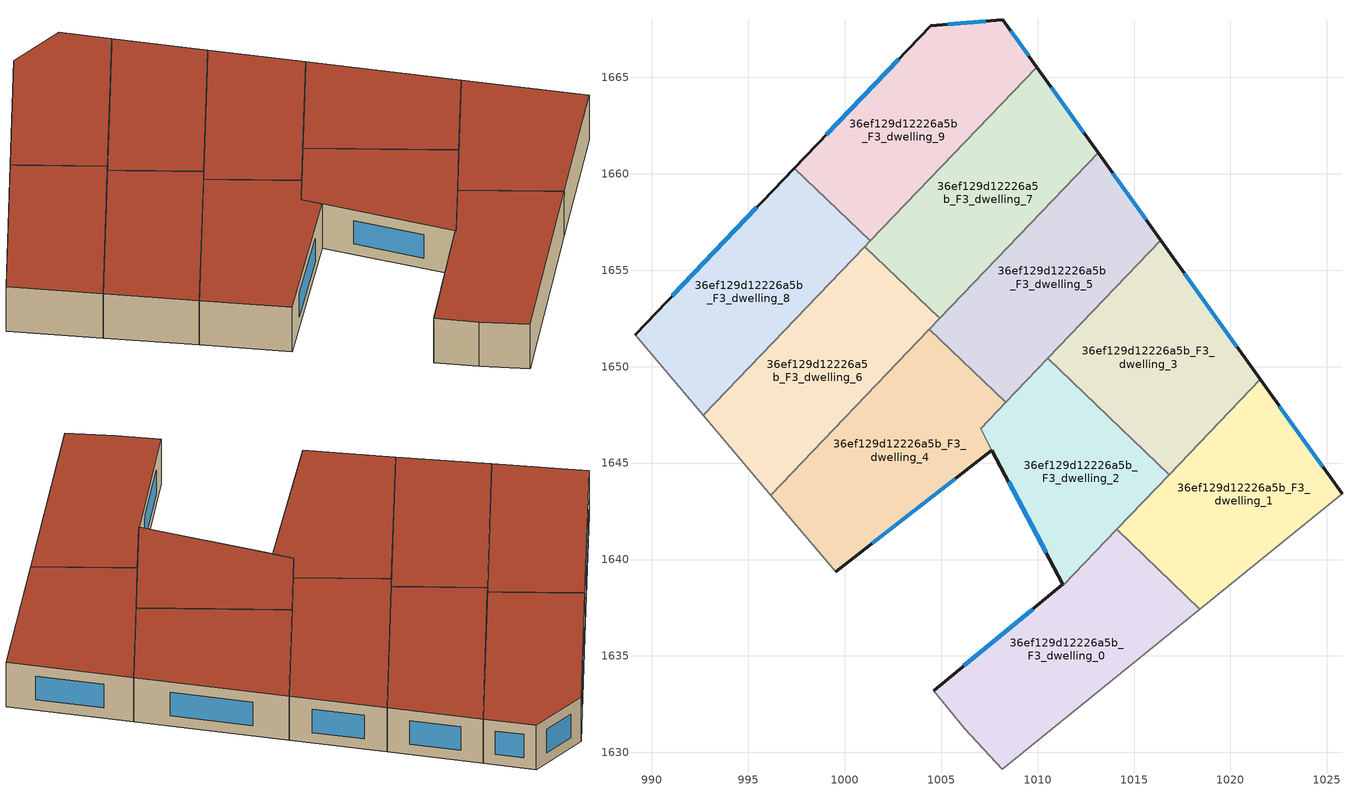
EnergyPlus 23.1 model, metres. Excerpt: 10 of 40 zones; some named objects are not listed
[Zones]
36ef129d12226a5b_F3_dwelling_0
 floor to 36ef129d12226a5b_F2_dwelling_0 (EU_floor_Construction): 1018.41,1637.43 1008.17,1629.12 1006.23,1631.22 1004.61,1633.2 1011.31,1638.72 1011.34,1638.67 1014.1,1641.56 z9
 wall outside (EU_wall_Construction): 1011.31,1638.72 1004.61,1633.2 z9:12
 wall adiabatic (EU_wall_Construction): 1004.61,1633.2 1006.23,1631.22 1008.17,1629.12 1018.41,1637.43 z9:12
 wall to 36ef129d12226a5b_F3_dwelling_1 (EU_wall_Construction): 1018.41,1637.43 1014.1,1641.56 z9:12
 wall to 36ef129d12226a5b_F3_dwelling_2 (EU_wall_Construction): 1014.1,1641.56 1011.34,1638.67 1011.31,1638.72 z9:12
 window (EU_Window_Construction): 1009.74,1637.43 1006.18,1634.5 z9.7:11.3
 roof outside (EU_roof_Construction): 1018.41,1637.43 1014.1,1641.56 1011.34,1638.67 1011.31,1638.72 1004.61,1633.2 1006.23,1631.22 1008.17,1629.12 z12
36ef129d12226a5b_F3_dwelling_1
 floor to 36ef129d12226a5b_F2_dwelling_1 (EU_floor_Construction): 1021.54,1649.34 1025.78,1643.41 1018.41,1637.43 1014.1,1641.56 z9
 wall outside (EU_wall_Construction): 1025.78,1643.41 1021.54,1649.34 z9:12
 wall adiabatic (EU_wall_Construction): 1018.41,1637.43 1025.78,1643.41 z9:12
 wall to 36ef129d12226a5b_F3_dwelling_3 (EU_wall_Construction): 1021.54,1649.34 1016.82,1644.4 z9:12
 wall to 36ef129d12226a5b_F3_dwelling_2 (EU_wall_Construction): 1016.82,1644.4 1014.1,1641.56 z9:12
 window (EU_Window_Construction): 1024.79,1644.8 1022.54,1647.95 z9.7:11.3
 roof outside (EU_roof_Construction): 1025.78,1643.41 1021.54,1649.34 1014.1,1641.56 1018.41,1637.43 z12
36ef129d12226a5b_F3_dwelling_2
 floor to 36ef129d12226a5b_F2_dwelling_2 (EU_floor_Construction): 1016.82,1644.4 1011.34,1638.67 1011.31,1638.73 1007.04,1646.79 1010.53,1650.43 z9
 wall outside (EU_wall_Construction): 1007.63,1645.67 1011.31,1638.73 z9:12
 wall to 36ef129d12226a5b_F3_dwelling_3 (EU_wall_Construction): 1016.82,1644.4 1010.53,1650.43 z9:12
 wall to 36ef129d12226a5b_F3_dwelling_5 (EU_wall_Construction): 1010.53,1650.43 1008.35,1648.15 z9:12
 wall to 36ef129d12226a5b_F3_dwelling_4 (EU_wall_Construction): 1007.04,1646.78 1007.63,1645.67 / 1008.35,1648.15 1007.04,1646.79 z9:12
 window (EU_Window_Construction): 1008.49,1644.04 1010.44,1640.36 z9.7:11.3
 roof outside (EU_roof_Construction): 1011.34,1638.67 1016.82,1644.4 1010.53,1650.43 1007.04,1646.79 1011.31,1638.73 z12
36ef129d12226a5b_F3_dwelling_3
 floor to 36ef129d12226a5b_F2_dwelling_3 (EU_floor_Construction): 1016.38,1656.54 1021.54,1649.34 1016.82,1644.4 1010.53,1650.43 z9
 wall outside (EU_wall_Construction): 1021.54,1649.34 1016.38,1656.54 z9:12
 wall to 36ef129d12226a5b_F3_dwelling_5 (EU_wall_Construction): 1016.38,1656.54 1010.53,1650.43 z9:12
 window (EU_Window_Construction): 1020.33,1651.03 1017.59,1654.85 z9.7:11.3
 roof outside (EU_roof_Construction): 1016.82,1644.4 1021.54,1649.34 1016.38,1656.54 1010.53,1650.43 z12
36ef129d12226a5b_F3_dwelling_4
 floor to 36ef129d12226a5b_F2_dwelling_4 (EU_floor_Construction): 1008.35,1648.15 1007.04,1646.78 1007.63,1645.67 999.53,1639.35 996.15,1643.34 1004.38,1651.94 z9
 wall outside (EU_wall_Construction): 999.53,1639.35 1007.63,1645.67 z9:12
 wall adiabatic (EU_wall_Construction): 996.15,1643.34 999.53,1639.35 z9:12
 wall to 36ef129d12226a5b_F3_dwelling_5 (EU_wall_Construction): 1008.35,1648.15 1004.38,1651.94 z9:12
 wall to 36ef129d12226a5b_F3_dwelling_6 (EU_wall_Construction): 1004.38,1651.94 996.15,1643.34 z9:12
 window (EU_Window_Construction): 1001.43,1640.84 1005.73,1644.18 z9.7:11.3
 roof outside (EU_roof_Construction): 1007.63,1645.67 1007.04,1646.78 1008.35,1648.15 1004.38,1651.94 996.15,1643.34 999.53,1639.35 z12
36ef129d12226a5b_F3_dwelling_5
 floor to 36ef129d12226a5b_F2_dwelling_5 (EU_floor_Construction): 1013.13,1661.09 1016.38,1656.54 1008.35,1648.15 1004.38,1651.94 z9
 wall outside (EU_wall_Construction): 1016.38,1656.54 1013.13,1661.09 z9:12
 wall to 36ef129d12226a5b_F3_dwelling_7 (EU_wall_Construction): 1013.13,1661.09 1004.91,1652.5 z9:12
 wall to 36ef129d12226a5b_F3_dwelling_6 (EU_wall_Construction): 1004.91,1652.5 1004.38,1651.94 z9:12
 window (EU_Window_Construction): 1015.62,1657.61 1013.9,1660.02 z9.7:11.3
 roof outside (EU_roof_Construction): 1008.35,1648.15 1016.38,1656.54 1013.13,1661.09 1004.38,1651.94 z12
36ef129d12226a5b_F3_dwelling_6
 floor to 36ef129d12226a5b_F2_dwelling_6 (EU_floor_Construction): 1004.91,1652.5 996.15,1643.34 992.66,1647.47 1001.03,1656.22 z9
 wall adiabatic (EU_wall_Construction): 992.66,1647.47 996.15,1643.34 z9:12
 wall to 36ef129d12226a5b_F3_dwelling_7 (EU_wall_Construction): 1004.91,1652.5 1001.03,1656.22 z9:12
 wall to 36ef129d12226a5b_F3_dwelling_8 (EU_wall_Construction): 1001.03,1656.22 992.66,1647.47 z9:12
 roof outside (EU_roof_Construction): 996.15,1643.34 1004.91,1652.5 1001.03,1656.22 992.66,1647.47 z12
36ef129d12226a5b_F3_dwelling_7
 floor to 36ef129d12226a5b_F2_dwelling_7 (EU_floor_Construction): 1009.95,1665.54 1013.13,1661.09 1004.91,1652.5 1001.03,1656.22 z9
 wall outside (EU_wall_Construction): 1013.13,1661.09 1009.95,1665.54 z9:12
 wall to 36ef129d12226a5b_F3_dwelling_9 (EU_wall_Construction): 1009.95,1665.54 1001.32,1656.52 z9:12
 wall to 36ef129d12226a5b_F3_dwelling_8 (EU_wall_Construction): 1001.32,1656.52 1001.03,1656.22 z9:12
 window (EU_Window_Construction): 1012.38,1662.13 1010.7,1664.49 z9.7:11.3
 roof outside (EU_roof_Construction): 1004.91,1652.5 1013.13,1661.09 1009.95,1665.54 1001.03,1656.22 z12
36ef129d12226a5b_F3_dwelling_8
 floor to 36ef129d12226a5b_F2_dwelling_8 (EU_floor_Construction): 1001.32,1656.52 992.66,1647.47 989.12,1651.64 997.39,1660.28 z9
 wall outside (EU_wall_Construction): 997.39,1660.28 989.12,1651.64 z9:12
 wall adiabatic (EU_wall_Construction): 989.12,1651.64 992.66,1647.47 z9:12
 wall to 36ef129d12226a5b_F3_dwelling_9 (EU_wall_Construction): 1001.32,1656.52 997.39,1660.28 z9:12
 window (EU_Window_Construction): 995.45,1658.25 991.06,1653.67 z9.7:11.3
 roof outside (EU_roof_Construction): 992.66,1647.47 1001.32,1656.52 997.39,1660.28 989.12,1651.64 z12
36ef129d12226a5b_F3_dwelling_9
 floor to 36ef129d12226a5b_F2_dwelling_9 (EU_floor_Construction): 1008.19,1667.99 1009.95,1665.54 1001.32,1656.52 997.39,1660.28 1004.47,1667.67 z9
 wall outside (EU_wall_Construction): 1009.95,1665.54 1008.19,1667.99 1004.47,1667.67 997.39,1660.28 z9:12
 window (EU_Window_Construction): 1009.53,1666.11 1008.6,1667.42 / 1002.8,1665.94 999.05,1662.02 / 1007.31,1667.92 1005.34,1667.75 z9.7:11.3
 roof outside (EU_roof_Construction): 1001.32,1656.52 1009.95,1665.54 1008.19,1667.99 1004.47,1667.67 997.39,1660.28 z12
[Building]
EU S2 Campaign: North Axis=0; Terrain=City; Solar Distribution=FullExterior
[Site:Location]
Budapest.Ferenc.Liszt.Intl.AP: Latitude=47.437; Longitude=19.256; Time Zone=1; Elevation=185
[SizingPeriod:WeatherFileDays]
AnnualSizingPeriod: Begin Month=1; Begin Day of Month=1; End Month=12; End Day of Month=31; Day of Week for Start Day=Monday; Use Weather File Daylight Saving Period=No; Use Weather File Rain and Snow Indicators=No
[MATERIAL]
EU_InternalMass_Material: Roughness=MediumRough; Thickness=0.1; Conductivity=1; Density=1800; Specific Heat=900; Thermal Absorptance=0.9; Solar Absorptance=0.7; Visible Absorptance=0.7
[MATERIAL:NOMASS] Roughness=MediumRough; Thermal Absorptance=0.9; Solar Absorptance=0.7; Visible Absorptance=0.7
Name | Thermal Resistance
EU_wall_NoMass | 0.832559
EU_roof_NoMass | 1.39638
EU_floor_NoMass | 0.872794
[WINDOWMATERIAL:SIMPLEGLAZINGSYSTEM]
EU_Window_SimpleGlazing: UFactor=2.79869; Solar Heat Gain Coefficient=0.75; Visible Transmittance=0.75
[CONSTRUCTION]
EU_wall_Construction: EU_wall_NoMass
EU_roof_Construction: EU_roof_NoMass
EU_floor_Construction: EU_floor_NoMass
EU_Window_Construction: EU_Window_SimpleGlazing
EU_InternalMass_Construction: EU_InternalMass_Material
[ZONE] Type=1; Multiplier=1; Ceiling Height=autocalculate; Floor Area=autocalculate; Part of Total Floor Area=Yes
Name | Volume
36ef129d12226a5b_F3_dwelling_0 | 214.83
36ef129d12226a5b_F3_dwelling_1; 36ef129d12226a5b_F3_dwelling_7 | 199.894
36ef129d12226a5b_F3_dwelling_2 | 169.511
36ef129d12226a5b_F3_dwelling_3 | 199.879
36ef129d12226a5b_F3_dwelling_4 | 215.282
36ef129d12226a5b_F3_dwelling_5 | 199.89
36ef129d12226a5b_F3_dwelling_6 | 199.905
36ef129d12226a5b_F3_dwelling_8 | 199.866
36ef129d12226a5b_F3_dwelling_9 | 199.882
[INTERNALMASS] Construction=EU_InternalMass_Construction
Name | Zone or ZoneList | Surface Area
36ef129d12226a5b_F3_dwelling_0_EU_InternalMass | 36ef129d12226a5b_F3_dwelling_0 | 71.6092
36ef129d12226a5b_F3_dwelling_1_EU_InternalMass | 36ef129d12226a5b_F3_dwelling_1 | 66.6306
36ef129d12226a5b_F3_dwelling_2_EU_InternalMass | 36ef129d12226a5b_F3_dwelling_2 | 56.5255
36ef129d12226a5b_F3_dwelling_3_EU_InternalMass | 36ef129d12226a5b_F3_dwelling_3 | 66.6224
36ef129d12226a5b_F3_dwelling_4_EU_InternalMass | 36ef129d12226a5b_F3_dwelling_4 | 71.7583
36ef129d12226a5b_F3_dwelling_5_EU_InternalMass | 36ef129d12226a5b_F3_dwelling_5 | 66.6292
36ef129d12226a5b_F3_dwelling_6_EU_InternalMass | 36ef129d12226a5b_F3_dwelling_6 | 66.6356
36ef129d12226a5b_F3_dwelling_7_EU_InternalMass | 36ef129d12226a5b_F3_dwelling_7 | 66.6319
36ef129d12226a5b_F3_dwelling_8_EU_InternalMass | 36ef129d12226a5b_F3_dwelling_8 | 66.6207
36ef129d12226a5b_F3_dwelling_9_EU_InternalMass | 36ef129d12226a5b_F3_dwelling_9 | 66.628
[OTHEREQUIPMENT] Fuel Type=Electricity; Design Level Calculation Method=Watts/Area; Power per Zone Floor Area=1; Fraction Latent=0; Fraction Radiant=0; Fraction Lost=0; Carbon Dioxide Generation Rate=0; EndUse Subcategory=EU_Step8_InternalGains
Name | Zone or ZoneList or Space or SpaceList | Schedule
EU_Step8_InternalGain_36ef129d12226a5b_F3_dwelling_0_f000 | 36ef129d12226a5b_F3_dwelling_0 | EU_Step8_GainSchedule_36ef129d12226a5b_F3_dwelling_0_f000
EU_Step8_InternalGain_36ef129d12226a5b_F3_dwelling_1_f000 | 36ef129d12226a5b_F3_dwelling_1 | EU_Step8_GainSchedule_36ef129d12226a5b_F3_dwelling_1_f000
EU_Step8_InternalGain_36ef129d12226a5b_F3_dwelling_2_f000 | 36ef129d12226a5b_F3_dwelling_2 | EU_Step8_GainSchedule_36ef129d12226a5b_F3_dwelling_2_f000
EU_Step8_InternalGain_36ef129d12226a5b_F3_dwelling_3_f000 | 36ef129d12226a5b_F3_dwelling_3 | EU_Step8_GainSchedule_36ef129d12226a5b_F3_dwelling_3_f000
EU_Step8_InternalGain_36ef129d12226a5b_F3_dwelling_4_f000 | 36ef129d12226a5b_F3_dwelling_4 | EU_Step8_GainSchedule_36ef129d12226a5b_F3_dwelling_4_f000
EU_Step8_InternalGain_36ef129d12226a5b_F3_dwelling_5_f000 | 36ef129d12226a5b_F3_dwelling_5 | EU_Step8_GainSchedule_36ef129d12226a5b_F3_dwelling_5_f000
EU_Step8_InternalGain_36ef129d12226a5b_F3_dwelling_6_f000 | 36ef129d12226a5b_F3_dwelling_6 | EU_Step8_GainSchedule_36ef129d12226a5b_F3_dwelling_6_f000
EU_Step8_InternalGain_36ef129d12226a5b_F3_dwelling_7_f000 | 36ef129d12226a5b_F3_dwelling_7 | EU_Step8_GainSchedule_36ef129d12226a5b_F3_dwelling_7_f000
EU_Step8_InternalGain_36ef129d12226a5b_F3_dwelling_8_f000 | 36ef129d12226a5b_F3_dwelling_8 | EU_Step8_GainSchedule_36ef129d12226a5b_F3_dwelling_8_f000
EU_Step8_InternalGain_36ef129d12226a5b_F3_dwelling_9_f000 | 36ef129d12226a5b_F3_dwelling_9 | EU_Step8_GainSchedule_36ef129d12226a5b_F3_dwelling_9_f000
[ZONEVENTILATION:DESIGNFLOWRATE] Schedule=EU_AlwaysOn; Design Flow Rate Calculation Method=AirChanges/Hour; Air Changes per Hour=0.475469; Ventilation Type=Natural; Fan Pressure Rise=0; Fan Total Efficiency=1; Constant Term Coefficient=1; Temperature Term Coefficient=0; Velocity Term Coefficient=0; Velocity Squared Term Coefficient=0; Minimum Indoor Temperature=-100; Maximum Indoor Temperature=100; Delta Temperature=-100; Minimum Outdoor Temperature=-100; Maximum Outdoor Temperature=100; Maximum Wind Speed=40
Name | Zone or ZoneList or Space or SpaceList
EU_ConstantAir_36ef129d12226a5b_F3_dwelling_0 | 36ef129d12226a5b_F3_dwelling_0
EU_ConstantAir_36ef129d12226a5b_F3_dwelling_1 | 36ef129d12226a5b_F3_dwelling_1
EU_ConstantAir_36ef129d12226a5b_F3_dwelling_2 | 36ef129d12226a5b_F3_dwelling_2
EU_ConstantAir_36ef129d12226a5b_F3_dwelling_3 | 36ef129d12226a5b_F3_dwelling_3
EU_ConstantAir_36ef129d12226a5b_F3_dwelling_4 | 36ef129d12226a5b_F3_dwelling_4
EU_ConstantAir_36ef129d12226a5b_F3_dwelling_5 | 36ef129d12226a5b_F3_dwelling_5
EU_ConstantAir_36ef129d12226a5b_F3_dwelling_6 | 36ef129d12226a5b_F3_dwelling_6
EU_ConstantAir_36ef129d12226a5b_F3_dwelling_7 | 36ef129d12226a5b_F3_dwelling_7
EU_ConstantAir_36ef129d12226a5b_F3_dwelling_8 | 36ef129d12226a5b_F3_dwelling_8
EU_ConstantAir_36ef129d12226a5b_F3_dwelling_9 | 36ef129d12226a5b_F3_dwelling_9
[HVACTEMPLATE:ZONE:IDEALLOADSAIRSYSTEM] System Availability Schedule=EU_AlwaysOn; Maximum Heating Supply Air Temperature=50; Minimum Cooling Supply Air Temperature=13; Maximum Heating Supply Air Humidity Ratio=0.0156; Minimum Cooling Supply Air Humidity Ratio=0.0077; Heating Limit=NoLimit; Cooling Limit=NoLimit; Heating Availability Schedule=EU_AlwaysOn; Cooling Availability Schedule=EU_CoolingOff; Dehumidification Control Type=ConstantSensibleHeatRatio; Cooling Sensible Heat Ratio=0.7; Dehumidification Setpoint=60; Humidification Control Type=None; Humidification Setpoint=30; Outdoor Air Method=None; Outdoor Air Flow Rate per Person=0.00944; Outdoor Air Flow Rate per Zone Floor Area=0; Outdoor Air Flow Rate per Zone=0; Demand Controlled Ventilation Type=None; Outdoor Air Economizer Type=NoEconomizer; Heat Recovery Type=None; Sensible Heat Recovery Effectiveness=0.7; Latent Heat Recovery Effectiveness=0.65
Name | Template Thermostat
36ef129d12226a5b_F3_dwelling_0 | EU_HeatOnly_36ef129d12226a5b_F3_dwelling_0
36ef129d12226a5b_F3_dwelling_1 | EU_HeatOnly_36ef129d12226a5b_F3_dwelling_1
36ef129d12226a5b_F3_dwelling_2 | EU_HeatOnly_36ef129d12226a5b_F3_dwelling_2
36ef129d12226a5b_F3_dwelling_3 | EU_HeatOnly_36ef129d12226a5b_F3_dwelling_3
36ef129d12226a5b_F3_dwelling_4 | EU_HeatOnly_36ef129d12226a5b_F3_dwelling_4
36ef129d12226a5b_F3_dwelling_5 | EU_HeatOnly_36ef129d12226a5b_F3_dwelling_5
36ef129d12226a5b_F3_dwelling_6 | EU_HeatOnly_36ef129d12226a5b_F3_dwelling_6
36ef129d12226a5b_F3_dwelling_7 | EU_HeatOnly_36ef129d12226a5b_F3_dwelling_7
36ef129d12226a5b_F3_dwelling_8 | EU_HeatOnly_36ef129d12226a5b_F3_dwelling_8
36ef129d12226a5b_F3_dwelling_9 | EU_HeatOnly_36ef129d12226a5b_F3_dwelling_9
[SIZING:ZONE] Zone Cooling Design Supply Air Temperature Input Method=SupplyAirTemperature; Zone Cooling Design Supply Air Temperature=13; Zone Heating Design Supply Air Temperature Input Method=SupplyAirTemperature; Zone Heating Design Supply Air Temperature=50; Zone Cooling Design Supply Air Humidity Ratio=0.008; Zone Heating Design Supply Air Humidity Ratio=0.008; Cooling Design Air Flow Method=DesignDay; Cooling Design Air Flow Rate=0; Cooling Minimum Air Flow per Zone Floor Area=0.000762; Cooling Minimum Air Flow=0; Cooling Minimum Air Flow Fraction=0.2; Heating Design Air Flow Method=DesignDay; Heating Design Air Flow Rate=0; Heating Maximum Air Flow per Zone Floor Area=0.002032; Heating Maximum Air Flow=0.141576; Heating Maximum Air Flow Fraction=0.3; Account for Dedicated Outdoor Air System=No; Dedicated Outdoor Air System Control Strategy=NeutralSupplyAir; Dedicated Outdoor Air Low Setpoint Temperature for Design=autosize; Dedicated Outdoor Air High Setpoint Temperature for Design=autosize; Zone Load Sizing Method=Sensible Load Only No Latent Load; Zone Latent Cooling Design Supply Air Humidity Ratio Input Method=HumidityRatioDifference; Zone Cooling Design Supply Air Humidity Ratio Difference=0.005; Zone Latent Heating Design Supply Air Humidity Ratio Input Method=HumidityRatioDifference; Zone Humidification Design Supply Air Humidity Ratio Difference=0.005
36ef129d12226a5b_F3_dwelling_0; 36ef129d12226a5b_F3_dwelling_1; 36ef129d12226a5b_F3_dwelling_2; 36ef129d12226a5b_F3_dwelling_3; 36ef129d12226a5b_F3_dwelling_4; 36ef129d12226a5b_F3_dwelling_5; 36ef129d12226a5b_F3_dwelling_6; 36ef129d12226a5b_F3_dwelling_7; 36ef129d12226a5b_F3_dwelling_8; 36ef129d12226a5b_F3_dwelling_9
[SCHEDULE:CONSTANT]
Name | Hourly Value
EU_AlwaysOn | 1
EU_CoolingOff | 0
[SCHEDULE:FILE] Column Number=1; Rows to Skip at Top=0; Number of Hours of Data=8760; Column Separator=Comma; Interpolate to Timestep=No; Minutes per Item=60; Adjust Schedule for Daylight Savings=Yes
Name | File
EU_Step8_GainSchedule_36ef129d12226a5b_F3_dwelling_0_f000 | ../../schedules/36ef129d12226a5b/36ef129d12226a5b_F3_dwelling_0_f000_gain.csv
EU_Step8_GainSchedule_36ef129d12226a5b_F3_dwelling_1_f000 | ../../schedules/36ef129d12226a5b/36ef129d12226a5b_F3_dwelling_1_f000_gain.csv
EU_Step8_GainSchedule_36ef129d12226a5b_F3_dwelling_2_f000 | ../../schedules/36ef129d12226a5b/36ef129d12226a5b_F3_dwelling_2_f000_gain.csv
EU_Step8_GainSchedule_36ef129d12226a5b_F3_dwelling_3_f000 | ../../schedules/36ef129d12226a5b/36ef129d12226a5b_F3_dwelling_3_f000_gain.csv
EU_Step8_GainSchedule_36ef129d12226a5b_F3_dwelling_4_f000 | ../../schedules/36ef129d12226a5b/36ef129d12226a5b_F3_dwelling_4_f000_gain.csv
EU_Step8_GainSchedule_36ef129d12226a5b_F3_dwelling_5_f000 | ../../schedules/36ef129d12226a5b/36ef129d12226a5b_F3_dwelling_5_f000_gain.csv
EU_Step8_GainSchedule_36ef129d12226a5b_F3_dwelling_6_f000 | ../../schedules/36ef129d12226a5b/36ef129d12226a5b_F3_dwelling_6_f000_gain.csv
EU_Step8_GainSchedule_36ef129d12226a5b_F3_dwelling_7_f000 | ../../schedules/36ef129d12226a5b/36ef129d12226a5b_F3_dwelling_7_f000_gain.csv
EU_Step8_GainSchedule_36ef129d12226a5b_F3_dwelling_8_f000 | ../../schedules/36ef129d12226a5b/36ef129d12226a5b_F3_dwelling_8_f000_gain.csv
EU_Step8_GainSchedule_36ef129d12226a5b_F3_dwelling_9_f000 | ../../schedules/36ef129d12226a5b/36ef129d12226a5b_F3_dwelling_9_f000_gain.csv
